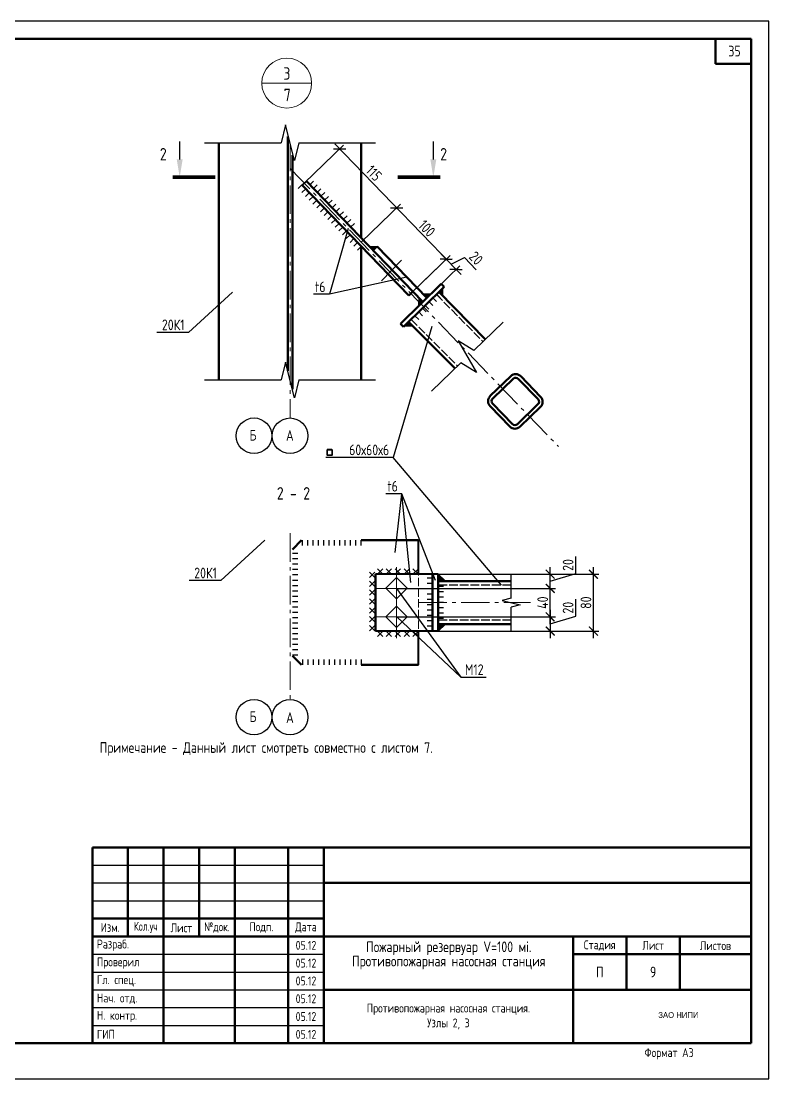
# Model space of a CAD drawing. Header units: millimetres. Extents: x 92132 to 134132, y 28993 to 58693.
# Drawn here: x 113132 to 134132, y 28993 to 58693 of the extents above; entities that cross this region are included whole.
import ezdxf

# ---------------------------------------------------------------- set-up
doc = ezdxf.new("R2010")
doc.units = ezdxf.units.MM
doc.linetypes.add('ACAD_ISO02W100', pattern=[15, 12, -3])
doc.linetypes.add('GOST2.303 6', pattern=[12, 8, -1.5, 1, -1.5])
doc.layers.add('STAMP', color=7, linetype='Continuous')
for name, color, linetype, lineweight in [('Оси', 1, 'Continuous', 13), ('Основная', 7, 'Continuous', 40), ('Размер осевой-АР-ОмЗМ-', 7, 'Continuous', 20), ('СО_Выноски', 32, 'Continuous', 25), ('СО_Надписи', 230, 'Continuous', 25), ('СО_Оси', 1, 'GOST2.303 6', 15), ('СО_Основной', 7, 'Continuous', 50), ('СО_Размеры', 143, 'Continuous', 25), ('СО_Текст', 7, 'Continuous', 25), ('СО_Тонкий', 7, 'Continuous', 25), ('Тонкая', 7, 'Continuous', 20)]:
    doc.layers.add(name, color=color, linetype=linetype, lineweight=lineweight)
doc.styles.add('SPDS', font='spds.shx', dxfattribs={"height": 300})
doc.styles.add('заголовок_Ванкор', font='spds.shx', dxfattribs={"oblique": 15, "height": 5})
doc.styles.add('НИПИ', font='')
doc.styles.get('НИПИ').set_extended_font_data('Europe')
doc.dimstyles.new('SPDS_5', dxfattribs={"dimtxt": 300, "dimasz": 250, "dimexe": 150, "dimexo": 0.63, "dimgap": 60, "dimtad": 1, "dimdec": 0, "dimlfac": 0.05, "dimrnd": 0.01, "dimtxsty": 'SPDS', "dimblk": 'ARCHTICK', "dimcen": 2.5, "dimdle": 200, "dimclrd": 256, "dimclre": 256, "dimclrt": 256, "dimadec": 0, "dimazin": 2, "dimtfac": 0.75, "dimtdec": 0, "dimtmove": 1, "dimatfit": 3, "dimfxl": 1, "dimtfill": 1, "dimtolj": 1, "dimlwd": -1, "dimlwe": -1, "dimarcsym": 1})

# ---------------------------------------------------------------- blocks, each defined once
blk = doc.blocks.new('*U28')
at = {"color": 0, "linetype": 'ByBlock', "lineweight": -2}
for p, q in [((-10.625, 2.5), (-11.25, 0)), ((-9.375, -2.5), (-10.625, 2.5)), ((-8.75, 0), (2, 0)), ((-22, 0), (-11.25, 0)), ((-8.75, 0), (-9.375, -2.5))]:
    blk.add_line(p, q, dxfattribs=at)
blk = doc.blocks.new('_ArchTick')
at = {"color": 0, "linetype": 'ByBlock', "lineweight": 20, "const_width": 0.15}
blk.add_lwpolyline([(-0.5, -0.5), (0.5, 0.5)], dxfattribs=at)
blk = doc.blocks.new('*D48')
at = {"layer": 'Defpoints', "color": 0, "ltscale": 10}
for p in [(122684, 52485), (125070, 52009), (124074, 51046)]:
    blk.add_point(p, dxfattribs=at)
at = {"layer": 'СО_Размеры', "ltscale": 10}
for p, q in [((122685, 52485), (123789, 53551)), ((123542, 53591), (125209, 51865)), ((124074, 51047), (125178, 52113))]:
    blk.add_line(p, q, dxfattribs=at)
at = {"layer": 'СО_Размеры', "ltscale": 10, "xscale": 250, "yscale": 250, "zscale": 250}
for p, rotation in [((123681, 53447), 133.9999999999588), ((125070, 52009), 313.9999999999588)]:
    blk.add_blockref('_ArchTick', p, dxfattribs=dict(at, rotation=rotation))
at = {"layer": 'СО_Размеры', "ltscale": 10, "insert": (124527, 52874), "char_height": 300, "attachment_point": 5, "rotation": 314, "style": 'SPDS', "bg_fill": 3, "box_fill_scale": 1.1, "bg_fill_color": 256, "bg_fill_true_color": 13158600, "bg_fill_transparency": 52}
blk.add_mtext('\\A1;100', dxfattribs=at)
blk = doc.blocks.new('*U11')
for points in [[(-20, 0), (20, 0, 0.414214), (30, 10), (30, 50, 0.414214), (20, 60), (-20, 60, 0.414214), (-30, 50), (-30, 10, 0.414214)], [(-20, 5), (20, 5, 0.414214), (25, 10), (25, 50, 0.414214), (20, 55), (-20, 55, 0.414214), (-25, 50), (-25, 10, 0.414214)]]:
    blk.add_lwpolyline(points, format="xyb", close=True)
blk = doc.blocks.new('*U47')
at = {"color": 0, "linetype": 'ByBlock', "lineweight": -2}
for p, q in [((-6.65, 2.5), (-7.27, 0)), ((-5.4, -2.5), (-6.65, 2.5)), ((-4.77, 0), (2, 0)), ((-14.05, 0), (-7.27, 0)), ((-4.77, 0), (-5.4, -2.5))]:
    blk.add_line(p, q, dxfattribs=at)
blk = doc.blocks.new('*U63')
for p, q in [((0, 15), (0, 0)), ((15, 15), (15, 0)), ((30, 15), (30, 0)), ((45, 15), (45, 0)), ((60, 15), (60, 0)), ((75, 15), (75, 0)), ((90, 15), (90, 0)), ((105, 15), (105, 0)), ((120, 15), (120, 0))]:
    blk.add_line(p, q)
blk = doc.blocks.new('*U58')
for p, q in [((0, 15), (0, 0)), ((15, 15), (15, 0)), ((30, 15), (30, 0)), ((45, 15), (45, 0)), ((60, 15), (60, 0)), ((75, 15), (75, 0)), ((90, 15), (90, 0)), ((105, 15), (105, 0)), ((120, 15), (120, 0)), ((135, 15), (135, 0)), ((150, 15), (150, 0)), ((165, 15), (165, 0))]:
    blk.add_line(p, q)
blk = doc.blocks.new('*U57')
for p, q in [((0, -15), (0, 0)), ((15, -15), (15, 0)), ((30, -15), (30, 0)), ((45, -15), (45, 0)), ((60, -15), (60, 0)), ((75, -15), (75, 0)), ((90, -15), (90, 0)), ((105, -15), (105, 0)), ((120, -15), (120, 0)), ((135, -15), (135, 0)), ((150, -15), (150, 0)), ((165, -15), (165, 0))]:
    blk.add_line(p, q)
blk = doc.blocks.new('*U56')
for p, q in [((0, -15), (0, 0)), ((15, -15), (15, 0)), ((30, -15), (30, 0)), ((45, -15), (45, 0)), ((60, -15), (60, 0)), ((75, -15), (75, 0)), ((90, -15), (90, 0)), ((105, -15), (105, 0)), ((120, -15), (120, 0)), ((135, -15), (135, 0)), ((150, -15), (150, 0)), ((165, -15), (165, 0)), ((180, -15), (180, 0)), ((195, -15), (195, 0)), ((210, -15), (210, 0)), ((225, -15), (225, 0)), ((240, -15), (240, 0)), ((255, -15), (255, 0)), ((270, -15), (270, 0)), ((285, -15), (285, 0))]:
    blk.add_line(p, q)
blk = doc.blocks.new('*U62')
for p, q in [((0, -15), (0, 0)), ((15, -15), (15, 0)), ((30, -15), (30, 0)), ((45, -15), (45, 0)), ((60, -15), (60, 0)), ((75, -15), (75, 0)), ((90, -15), (90, 0)), ((105, -15), (105, 0)), ((120, -15), (120, 0)), ((135, -15), (135, 0)), ((150, -15), (150, 0))]:
    blk.add_line(p, q)
blk = doc.blocks.new('*U60')
for p, q in [((15, 15), (0, 0)), ((15, 0), (0, 15)), ((40, 15), (25, 0)), ((40, 0), (25, 15)), ((65, 15), (50, 0)), ((65, 0), (50, 15)), ((90, 15), (75, 0)), ((90, 0), (75, 15)), ((115, 15), (100, 0)), ((115, 0), (100, 15))]:
    blk.add_line(p, q)
blk = doc.blocks.new('*U59')
for p, q in [((15, 15), (0, 0)), ((15, 0), (0, 15)), ((40, 15), (25, 0)), ((40, 0), (25, 15)), ((65, 15), (50, 0)), ((65, 0), (50, 15)), ((90, 15), (75, 0)), ((90, 0), (75, 15)), ((115, 15), (100, 0)), ((115, 0), (100, 15)), ((140, 15), (125, 0)), ((140, 0), (125, 15)), ((165, 15), (150, 0)), ((165, 0), (150, 15))]:
    blk.add_line(p, q)
blk = doc.blocks.new('*U61')
for p, q in [((15, 15), (0, 0)), ((15, 0), (0, 15)), ((40, 15), (25, 0)), ((40, 0), (25, 15)), ((65, 15), (50, 0)), ((65, 0), (50, 15)), ((90, 15), (75, 0)), ((90, 0), (75, 15)), ((115, 15), (100, 0)), ((115, 0), (100, 15))]:
    blk.add_line(p, q)
blk = doc.blocks.new('*D49')
at = {"layer": 'Defpoints', "color": 0, "ltscale": 10}
for p in [(122081, 55104), (121085, 54141), (122684, 52485)]:
    blk.add_point(p, dxfattribs=at)
at = {"layer": 'СО_Размеры', "ltscale": 10}
for p, q in [((123820, 53303), (121942, 55248)), ((121085, 54142), (122189, 55208)), ((122685, 52485), (123789, 53551))]:
    blk.add_line(p, q, dxfattribs=at)
at = {"layer": 'СО_Размеры', "ltscale": 10, "xscale": 250, "yscale": 250, "zscale": 250}
for p, rotation in [((122081, 55104), 134.0000000000732), ((123681, 53447), 314.0000000000732)]:
    blk.add_blockref('_ArchTick', p, dxfattribs=dict(at, rotation=rotation))
at = {"layer": 'СО_Размеры', "ltscale": 10, "insert": (123037, 54426), "char_height": 300, "attachment_point": 5, "rotation": 314, "style": 'SPDS', "bg_fill": 3, "box_fill_scale": 1.1, "bg_fill_color": 256, "bg_fill_true_color": 13158600, "bg_fill_transparency": 387}
blk.add_mtext('\\A1;115', dxfattribs=at)
blk = doc.blocks.new('*D50')
at = {"layer": 'Defpoints', "color": 0, "ltscale": 10}
for p in [(125348, 51721), (124131, 51102), (124409, 50814)]:
    blk.add_point(p, dxfattribs=at)
at = {"layer": 'СО_Размеры', "ltscale": 10}
for p, q in [((124132, 51102), (125178, 52113)), ((124931, 52152), (125487, 51577)), ((125209, 51865), (125582, 52057)), ((125582, 52057), (125915, 51712)), ((124410, 50815), (125456, 51825))]:
    blk.add_line(p, q, dxfattribs=at)
at = {"layer": 'СО_Размеры', "ltscale": 10, "xscale": 250, "yscale": 250, "zscale": 250, "rotation": 134.0000000000853}
blk.add_blockref('_ArchTick', (125070, 52009), dxfattribs=at)
at = {"layer": 'СО_Размеры', "ltscale": 10, "insert": (125908, 52038), "char_height": 300, "attachment_point": 5, "rotation": 314, "style": 'SPDS', "bg_fill": 3, "box_fill_scale": 1.1, "bg_fill_color": 256, "bg_fill_true_color": 13158600, "bg_fill_transparency": 222}
blk.add_mtext('\\A1;20', dxfattribs=at)
at = {"layer": 'СО_Размеры', "ltscale": 10, "xscale": 250, "yscale": 250, "zscale": 250, "rotation": 314.0000000000853}
blk.add_blockref('_ArchTick', (125348, 51721), dxfattribs=at)
blk = doc.blocks.new('*U13')
at = {"color": 0, "linetype": 'ByBlock', "lineweight": -2}
for p, q in [((-5.625, 2.5), (-6.25, 0)), ((-4.375, -2.5), (-5.625, 2.5)), ((-3.75, 0), (2, 0)), ((-12, 0), (-6.25, 0)), ((-3.75, 0), (-4.375, -2.5))]:
    blk.add_line(p, q, dxfattribs=at)
blk = doc.blocks.new('*U15')
for p, q in [((0, 15), (0, 0)), ((15, 15), (15, 0)), ((30, 15), (30, 0)), ((45, 15), (45, 0)), ((60, 15), (60, 0)), ((75, 15), (75, 0))]:
    blk.add_line(p, q)
blk = doc.blocks.new('*U10')
for points in [[(-28, 0), (28, 0, 0.414214), (40, 12), (40, 68, 0.414214), (28, 80), (-28, 80, 0.414214), (-40, 68), (-40, 12, 0.414214)], [(-28, 6), (28, 6, 0.414214), (34, 12), (34, 68, 0.414214), (28, 74), (-28, 74, 0.414214), (-34, 68), (-34, 12, 0.414214)]]:
    blk.add_lwpolyline(points, format="xyb", close=True)
blk = doc.blocks.new('*U14')
for p, q in [((0, -15), (0, 0)), ((15, -15), (15, 0)), ((30, -15), (30, 0)), ((45, -15), (45, 0))]:
    blk.add_line(p, q)
blk = doc.blocks.new('*D51')
at = {"layer": 'Defpoints', "color": 0, "ltscale": 10}
for p in [(123087, 43165), (129205, 43165), (123087, 41566)]:
    blk.add_point(p, dxfattribs=at)
at = {"layer": 'СО_Размеры', "ltscale": 10}
for p, q in [((129205, 41366), (129205, 43365)), ((123088, 43165), (129355, 43165)), ((123088, 41566), (129355, 41566))]:
    blk.add_line(p, q, dxfattribs=at)
at = {"layer": 'СО_Размеры', "ltscale": 10, "xscale": 250, "yscale": 250, "zscale": 250}
for p, rotation in [((129205, 43165), 90), ((129205, 41566), 270)]:
    blk.add_blockref('_ArchTick', p, dxfattribs=dict(at, rotation=rotation))
at = {"layer": 'СО_Размеры', "ltscale": 10, "insert": (128995, 42365), "char_height": 300, "attachment_point": 5, "rotation": 90, "style": 'SPDS', "bg_fill": 3, "box_fill_scale": 1.1, "bg_fill_color": 256, "bg_fill_true_color": 13158600, "bg_fill_transparency": 892}
blk.add_mtext('\\A1;80', dxfattribs=at)
blk = doc.blocks.new('*D52')
at = {"layer": 'Defpoints', "color": 0, "ltscale": 10}
for p in [(123673, 43165), (127990, 43165), (123673, 42765)]:
    blk.add_point(p, dxfattribs=at)
at = {"layer": 'СО_Размеры', "ltscale": 10}
for p, q in [((128715, 43183), (128715, 43663)), ((127990, 42565), (127990, 43365)), ((123674, 43165), (128140, 43165)), ((127990, 42965), (128715, 43183)), ((123674, 42765), (128140, 42765))]:
    blk.add_line(p, q, dxfattribs=at)
at = {"layer": 'СО_Размеры', "ltscale": 10, "xscale": 250, "yscale": 250, "zscale": 250}
for p, rotation in [((127990, 43165), 90), ((127990, 42765), 270)]:
    blk.add_blockref('_ArchTick', p, dxfattribs=dict(at, rotation=rotation))
at = {"layer": 'СО_Размеры', "ltscale": 10, "insert": (128493, 43423), "char_height": 300, "attachment_point": 5, "rotation": 90, "style": 'SPDS', "bg_fill": 3, "box_fill_scale": 1.1, "bg_fill_color": 256, "bg_fill_true_color": 13158600, "bg_fill_transparency": 122}
blk.add_mtext('\\A1;20', dxfattribs=at)
blk = doc.blocks.new('*D53')
at = {"layer": 'Defpoints', "color": 0, "ltscale": 10}
for p in [(123687, 41965), (123687, 41566), (127990, 41566)]:
    blk.add_point(p, dxfattribs=at)
at = {"layer": 'СО_Размеры', "ltscale": 10}
for p, q in [((128715, 41983), (128715, 42463)), ((123688, 41965), (128140, 41965)), ((127990, 42165), (127990, 41366)), ((127990, 41766), (128715, 41983)), ((123688, 41566), (128140, 41566))]:
    blk.add_line(p, q, dxfattribs=at)
at = {"layer": 'СО_Размеры', "ltscale": 10, "xscale": 250, "yscale": 250, "zscale": 250}
for p, rotation in [((127990, 41965), 90), ((127990, 41566), 270)]:
    blk.add_blockref('_ArchTick', p, dxfattribs=dict(at, rotation=rotation))
at = {"layer": 'СО_Размеры', "ltscale": 10, "insert": (128493, 42223), "char_height": 300, "attachment_point": 5, "rotation": 90, "style": 'SPDS', "bg_fill": 3, "box_fill_scale": 1.1, "bg_fill_color": 256, "bg_fill_true_color": 13158600, "bg_fill_transparency": 722}
blk.add_mtext('\\A1;20', dxfattribs=at)
blk = doc.blocks.new('*D54')
at = {"layer": 'Defpoints', "color": 0, "ltscale": 10}
for p in [(127449, 42765), (127990, 42765), (127449, 41965)]:
    blk.add_point(p, dxfattribs=at)
at = {"layer": 'СО_Размеры', "ltscale": 10}
for p, q in [((127990, 41765), (127990, 42965)), ((127450, 42765), (128140, 42765)), ((127450, 41965), (128140, 41965))]:
    blk.add_line(p, q, dxfattribs=at)
at = {"layer": 'СО_Размеры', "ltscale": 10, "xscale": 250, "yscale": 250, "zscale": 250}
for p, rotation in [((127990, 42765), 90), ((127990, 41965), 270)]:
    blk.add_blockref('_ArchTick', p, dxfattribs=dict(at, rotation=rotation))
at = {"layer": 'СО_Размеры', "ltscale": 10, "insert": (127780, 42365), "char_height": 300, "attachment_point": 5, "rotation": 90, "style": 'SPDS', "bg_fill": 3, "box_fill_scale": 1.1, "bg_fill_color": 256, "bg_fill_true_color": 13158600, "bg_fill_transparency": 132}
blk.add_mtext('\\A1;40', dxfattribs=at)

msp = doc.modelspace()

# ---------------------------------------------------------------- hatches: boundary and pattern name
at = {"layer": 'Размер осевой-АР-ОмЗМ-', "ltscale": 10}
for points in [[(123895, 50129.1), (124118.8, 50131.6), (124008.2, 50242.3)], [(124846.5, 43165.3), (124847.1, 42965.3), (125048.5, 42966.5)], [(124846.5, 41565.3), (124847.1, 41765.3), (125048.5, 41764.2)]]:
    msp.add_hatch(color=256, dxfattribs=at).paths.add_polyline_path(points)

# ---------------------------------------------------------------- linework, layer by layer
at = {"lineweight": 50}
for p, q in [((133631.9, 58193.3), (94131.9, 58193.3)), ((133631.9, 29993.3), (133631.9, 58193.3)), ((94131.9, 29993.3), (133631.9, 29993.3))]:
    msp.add_line(p, q, dxfattribs=at)
msp.add_lwpolyline([(92131.9, 58693.3), (92131.9, 28993.3), (134131.9, 28993.3), (134131.9, 58693.3)], close=True)
for centre in [(119672.6, 47050.7), (120684.4, 47050.5), (119672.6, 39149.1), (120684.4, 39148.9)]:
    msp.add_circle(centre, 500)
at = {"layer": 'STAMP', "lineweight": 50}
for p, q in [((115131.9, 35493.3), (133631.9, 35493.3)), ((115131.9, 29993.3), (115131.9, 35493.3)), ((116131.9, 32993.3), (116131.9, 35493.3)), ((117131.9, 29993.3), (117131.9, 35493.3)), ((118131.9, 32993.3), (118131.9, 35493.3)), ((119131.9, 29993.3), (119131.9, 35493.3)), ((120631.9, 29993.3), (120631.9, 35493.3)), ((121631.9, 29993.3), (121631.9, 35493.3)), ((121631.9, 34493.3), (133631.9, 34493.3)), ((115131.9, 33493.3), (121631.9, 33493.3)), ((115131.9, 32993.3), (121631.9, 32993.3)), ((121631.9, 32993.3), (133631.9, 32993.3)), ((128631.9, 29993.3), (128631.9, 32993.3)), ((130131.9, 31493.3), (130131.9, 32993.3)), ((131631.9, 31493.3), (131631.9, 32993.3)), ((128631.9, 32493.3), (133631.9, 32493.3)), ((121631.9, 31493.3), (133631.9, 31493.3))]:
    msp.add_line(p, q, dxfattribs=at)
at = {"layer": 'STAMP'}
for p, q in [((115131.9, 34993.3), (121631.9, 34993.3)), ((115131.9, 34493.3), (121631.9, 34493.3)), ((115131.9, 33993.3), (121631.9, 33993.3)), ((115131.9, 32493.3), (121631.9, 32493.3)), ((115131.9, 31993.3), (121631.9, 31993.3)), ((115131.9, 31493.3), (121631.9, 31493.3)), ((115131.9, 30993.3), (121631.9, 30993.3)), ((115131.9, 30493.3), (121631.9, 30493.3))]:
    msp.add_line(p, q, dxfattribs=at)
at = {"layer": 'Основная'}
for p, q in [((121027.3, 54085.8), (121142.4, 54197)), ((124121.8, 50358.7), (123979.1, 50218.6)), ((124287.4, 43164.8), (124287.4, 44115.3)), ((124687.1, 43164.8), (123087.4, 43164.8)), ((124847.1, 43164.8), (124687.1, 43164.8)), ((124847.1, 41565.3), (123087.4, 41565.9)), ((124287.4, 40615.3), (124287.4, 41565.5))]:
    msp.add_line(p, q, dxfattribs=at)
at = {"layer": 'Размер осевой-АР-ОмЗМ-', "ltscale": 10}
for p, q in [((119891.3, 56954.6), (121291.3, 56954.6)), ((123895, 50129.1), (124118.8, 50131.6)), ((123672.9, 41365.3), (123672.9, 43365.3)), ((124846.5, 43165.3), (125048.5, 42966.5)), ((123087.4, 42765.3), (124287.4, 42765.3)), ((124687.1, 42445.3), (124686.5, 42645.3)), ((124687.1, 42285.3), (124686.5, 42085.3)), ((123087.4, 41965.3), (124287.4, 41965.3)), ((124846.5, 41565.3), (125048.5, 41764.2))]:
    msp.add_line(p, q, dxfattribs=at)
at = {"layer": 'Размер осевой-АР-ОмЗМ-', "linetype": 'ACAD_ISO02W100', "ltscale": 20}
msp.add_line((124287.4, 43365.3), (124287.4, 41365.3), dxfattribs=at)
at = {"layer": 'Размер осевой-АР-ОмЗМ-', "ltscale": 10}
msp.add_circle((120591.3, 56954.6), 700, dxfattribs=at)
at = {"layer": 'СО_Выноски', "ltscale": 100}
for p, q in [((119066.9, 51082.9), (117832.3, 49955.1)), ((121780.3, 51023.2), (121339.4, 51023.2)), ((121790.3, 51023.2), (121780.3, 51023.2)), ((117822.3, 49955.1), (116942.3, 49955.1)), ((117832.3, 49955.1), (117822.3, 49955.1)), ((124666.4, 50122.3), (123579.1, 46444.8)), ((123569.1, 46444.8), (121688.2, 46444.8)), ((123579.1, 46444.8), (123569.1, 46444.8)), ((123813.7, 45424), (123372.8, 45424)), ((123823.7, 45424), (123813.7, 45424)), ((119974.3, 44115.3), (118739.7, 42987.6)), ((118729.7, 42987.6), (117849.7, 42987.6)), ((118739.7, 42987.6), (118729.7, 42987.6)), ((125485.5, 40273.2), (125495.5, 40273.2)), ((125495.5, 40273.2), (126194, 40273.2))]:
    msp.add_line(p, q, dxfattribs=at)
at = {"layer": 'СО_Надписи'}
for p, q in [((117584.4, 54810.8), (117584.4, 55310.8)), ((124708.7, 54810.8), (124708.7, 55310.8))]:
    msp.add_line(p, q, dxfattribs=at)
at = {"layer": 'СО_Надписи', "const_width": 100}
msp.add_lwpolyline([(118584.4, 54310.8), (117384.4, 54310.8)], dxfattribs=at)
at = {"layer": 'СО_Надписи'}
for points in [[(117667.8, 54810.8), (117584.4, 54310.8), (117501.1, 54810.8)], [(124792, 54810.8), (124708.7, 54310.8), (124625.4, 54810.8)]]:
    msp.add_solid(points, dxfattribs=at)
at = {"layer": 'СО_Оси', "ltscale": 100}
for p, q in [((120684.4, 55280.4), (120684.4, 47550.5)), ((120684.4, 54556.1), (128220, 46752.7)), ((120684.4, 44315.3), (120684.4, 39648.9)), ((124287.4, 42365.3), (127439.4, 42365.3))]:
    msp.add_line(p, q, dxfattribs=at)
at = {"layer": 'СО_Основной', "ltscale": 100}
for p, q in [((132631.9, 58193.3), (132631.9, 57493.3)), ((132631.9, 57493.3), (133631.9, 57493.3))]:
    msp.add_line(p, q, dxfattribs=at)
at = {"layer": 'СО_Основной'}
for p, q in [((118684.4, 55280.4), (118684.4, 48617.7)), ((120619.4, 48877.7), (120619.4, 55450.9)), ((122684.4, 55280.4), (122684.4, 52600.2)), ((120749.4, 48357.7), (120749.4, 54930.9)), ((122684.4, 52369.8), (122684.4, 48617.7)), ((123868, 50109.3), (123783.9, 50194.9)), ((125320.8, 48940.8), (124015.1, 50246.5)), ((121009.4, 44115.3), (120749.4, 43855.3)), ((122684.4, 44115.3), (124287.4, 44115.3)), ((123087.4, 43164.8), (123087.4, 41565.9)), ((124687.1, 43164.8), (124687.1, 41565.4)), ((124847.1, 43165.3), (124847.1, 41565.3)), ((126893.1, 42965.3), (124847.1, 42965.3)), ((126893.1, 41765.3), (124847.1, 41765.3)), ((121009.4, 40615.3), (120749.4, 40875.3)), ((122684.4, 40615.3), (124287.4, 40615.3))]:
    msp.add_line(p, q, dxfattribs=at)
at = {"layer": 'СО_Тонкий', "linetype": 'ACAD_ISO02W100', "ltscale": 20}
for p, q in [((124085.8, 50317.2), (125392.9, 49010.1)), ((126893.1, 42855.3), (124847.1, 42855.3)), ((126893.1, 41875.3), (124847.1, 41875.3))]:
    msp.add_line(p, q, dxfattribs=at)
at = {"layer": 'Тонкая'}
for p, q in [((123372.9, 42770.1), (123672.9, 43070.1)), ((123672.9, 43070.1), (123972.9, 42770.1)), ((123672.9, 42470.1), (123372.9, 42770.1)), ((123972.9, 42770.1), (123672.9, 42470.1)), ((123372.9, 41970.1), (123672.9, 42270.1)), ((123672.9, 42270.1), (123972.9, 41970.1)), ((123672.9, 41670.1), (123372.9, 41970.1)), ((123972.9, 41970.1), (123672.9, 41670.1))]:
    msp.add_line(p, q, dxfattribs=at)

# ---------------------------------------------------------------- block references
for name, p, xscale, yscale, zscale in [('*U28', (122684.4, 55280.4), 200, 200, 200), ('*U28', (122684.4, 48617.7), 200, 200, 200), ('*U57', (122684.4, 44115.3), -10, 10, 10), ('*U60', (124287.4, 43164.8), -10, 10, 10), ('*U58', (122684.4, 40615.3), -10, 10, 10)]:
    msp.add_blockref(name, p, dxfattribs=dict(xscale=xscale, yscale=yscale, zscale=zscale))
for name, p, xscale, yscale, zscale, rotation in [('*U14', (124085.8, 50317.2), 10.00000000007886, 10, 10, 45), ('*U13', (126383.1, 49966.7), -200.000000000014, 200, 200, 223.9999999999211), ('*U56', (120749.4, 43741.5), -10, 10, 10, 90), ('*U59', (122913.7, 41571.9), -10, 10, 10, 270), ('*U62', (124687.1, 41565.4), -10, 10, 10, 270), ('*U47', (126893.1, 42965.3), -100, 100, 100, 270), ('*U63', (124847.1, 41765.3), -10, 10, 10, 270), ('*U61', (124287.4, 41565.7), 10, 10, 10, 180)]:
    msp.add_blockref(name, p, dxfattribs=dict(xscale=xscale, yscale=yscale, zscale=zscale, rotation=rotation))
at = {"layer": 'СО_Выноски', "ltscale": 100, "xscale": 2, "yscale": 2, "zscale": 2}
msp.add_blockref('*U10', (121795.4, 46502.7), dxfattribs=at)
at = {"layer": 'СО_Основной', "xscale": 19.99999999990205, "yscale": 20, "zscale": 20, "rotation": 44.00000000001049}
msp.add_blockref('*U11', (127428.6, 47584), dxfattribs=at)

# ---------------------------------------------------------------- texts
at = {"insert": (130640.4, 29855.3), "char_height": 250, "width": 2354.774, "attachment_point": 1, "style": 'SPDS'}
msp.add_mtext('Формат А3', dxfattribs=at)
at = {"layer": 'STAMP', "color": 0, "char_height": 300, "width": 1500, "attachment_point": 5, "style": 'SPDS'}
for s, insert in [('35', (133167.8, 57853.2)), ('П', (129381.9, 31993.3)), ('9', (130881.9, 31993.3))]:
    msp.add_mtext(s, dxfattribs=dict(at, insert=insert))
at = {"layer": 'STAMP', "char_height": 250, "style": 'SPDS'}
for s, insert, width, attachment_point in [('Изм.', (115631.9, 33243.3), 1000, 5), ('{\\W0.9;Кол.уч}', (116631.9, 33243.3), 1000, 5), ('Лист', (117631.9, 33234.5), 1000, 5), ('{\\W0.95;№док.}', (118631.9, 33243.3), 1000, 5), ('Подп.', (119881.9, 33243.3), 1500, 5), ('Дата', (121131.9, 33236.3), 1000, 5), (' Разраб.', (115131.9, 32743.3), 2000, 4), ('05.12', (121131.9, 32743.3), 1000, 5), ('Стадия', (129381.9, 32736.4), 1500, 5), ('Лист', (130881.9, 32743.3), 1500, 5), ('Листов', (132631.9, 32734), 2000, 5), (' Проверил', (115131.9, 32243.3), 2000, 4), ('05.12', (121131.9, 32243.3), 1000, 5), (' Гл. спец.', (115131.9, 31743.3), 2000, 4), ('05.12', (121131.9, 31743.3), 1000, 5), (' Нач. отд.', (115131.9, 31243.3), 2000, 4), ('05.12', (121131.9, 31243.3), 1000, 5), (' Н. контр.', (115131.9, 30743.3), 2000, 4), ('05.12', (121131.9, 30743.3), 1000, 5), (' ГИП', (115131.9, 30243.3), 2000, 4), ('05.12', (121131.9, 30243.3), 1000, 5)]:
    msp.add_mtext(s, dxfattribs=dict(at, insert=insert, width=width, attachment_point=attachment_point))
at = {"layer": 'STAMP', "ltscale": 100, "insert": (131027.3, 30865.9), "char_height": 162, "width": 1437.922, "attachment_point": 1, "style": 'НИПИ'}
msp.add_mtext('ЗАО НИПИ ', dxfattribs=at)
at = {"layer": 'Оси', "linetype": 'Continuous', "char_height": 300, "width": 783.969, "attachment_point": 5, "style": 'SPDS'}
for s, insert in [('Б', (119645, 47066.1)), ('А', (120678.5, 47057.7)), ('Б', (119645, 39164.4)), ('А', (120681.3, 39136.4))]:
    msp.add_mtext(s, dxfattribs=dict(at, insert=insert))
at = {"layer": 'СО_Выноски', "ltscale": 100, "char_height": 300, "style": 'SPDS'}
for s, insert, attachment_point in [('t6', (121680.3, 51383.2), 3), ('20К1', (117722.3, 50315.1), 3), ('  60х60х6', (123469.1, 46804.8), 3), ('t6', (123713.7, 45784), 3), ('20К1', (118629.7, 43347.6), 3), ('М12', (125595.5, 40633.2), 1)]:
    msp.add_mtext(s, dxfattribs=dict(at, insert=insert, attachment_point=attachment_point))
at = {"layer": 'СО_Надписи', "style": 'SPDS'}
for p in [(117027.4, 54782), (124901, 54782)]:
    msp.add_text('2', height=350, dxfattribs=at).set_placement(p)
at = {"layer": 'СО_Надписи', "ltscale": 100, "style": 'SPDS'}
for s, insert, char_height, width, attachment_point in [('2 - 2', (121248.2, 45608.8), 350, 2331.832, 3), ('Примечание - Данный лист смотреть совместно с листом 7.', (115338.3, 38446.7), 300, 17661.382, 1)]:
    msp.add_mtext(s, dxfattribs=dict(at, insert=insert, char_height=char_height, width=width, attachment_point=attachment_point))
at = {"layer": 'СО_Текст', "insert": (121642.6, 32851.1), "char_height": 300, "width": 7000, "attachment_point": 1, "style": 'заголовок_Ванкор'}
msp.add_mtext('\\pxsm0.8,qc;{\\Q0;Пожарный резервуар V=100 мі. Противопожарная насосная станция}', dxfattribs=at)
at = {"layer": 'СО_Тонкий', "ltscale": 10, "char_height": 350, "width": 906.007, "attachment_point": 5, "style": 'SPDS'}
for s, insert in [('3', (120596.4, 57223.5)), ('7', (120606.4, 56620.8))]:
    msp.add_mtext(s, dxfattribs=dict(at, insert=insert))
at = {"layer": 'СО_Тонкий', "ltscale": 100, "insert": (125131.9, 30743.3), "char_height": 250, "width": 7000, "attachment_point": 5, "style": 'SPDS'}
msp.add_mtext('Противопожарная насосная станция. \\PУзлы 2, 3', dxfattribs=at)

# ---------------------------------------------------------------- next in the draw order: dimensions: what is measured, and where the dimension line sits
at = {"layer": 'СО_Размеры', "ltscale": 10}
dim = msp.add_aligned_dim(p1=(122684.4, 52485), p2=(124073.8, 51046.3), distance=1385.2, dimstyle='SPDS_5', dxfattribs=at)
dim.commit()
dim.dimension.update_dxf_attribs({"geometry": '*D48', "text_midpoint": (124526.6, 52873.8)})
dim = msp.add_linear_dim(base=(129205, 43164.8), p1=(123087.4, 41565.9), p2=(123087.4, 43164.8), angle=90, dimstyle='SPDS_5', dxfattribs=at)
dim.commit()
dim.dimension.update_dxf_attribs({"geometry": '*D51', "text_midpoint": (128995, 42365.3)})

# ---------------------------------------------------------------- next in the draw order: hatches: boundary and pattern name
at = {"layer": 'Размер осевой-АР-ОмЗМ-', "ltscale": 10}
msp.add_hatch(color=256, dxfattribs=at).paths.add_polyline_path([(122911.1, 52365.4), (123019.8, 52252.8), (123134.9, 52364)])

# ---------------------------------------------------------------- next in the draw order: linework, layer by layer
at = {"layer": 'Основная'}
msp.add_line((123019.8, 52252.8), (123134.9, 52364), dxfattribs=at)
at = {"layer": 'Размер осевой-АР-ОмЗМ-', "ltscale": 10}
for p, q in [((123248.1, 51404.7), (123812.1, 51978.4)), ((124409.1, 50814.2), (124524.2, 50925.3))]:
    msp.add_line(p, q, dxfattribs=at)
at = {"layer": 'СО_Выноски', "ltscale": 100}
msp.add_line((123967, 51502.4), (121790.3, 51023.2), dxfattribs=at)
at = {"layer": 'СО_Основной'}
for p, q in [((121027.3, 54085.8), (124016.2, 50990.8)), ((121142.4, 54197), (124131.3, 51101.9)), ((123134.9, 52364), (124524.2, 50925.3)), ((123783.9, 50194.9), (124925.1, 51316.4)), ((123868, 50109.3), (125009.2, 51230.8)), ((124016.2, 50990.8), (124131.3, 51101.9)), ((124131.3, 51101.9), (124409.1, 50814.2)), ((126177.2, 49756.8), (124866.5, 51090.6)), ((125009.2, 51230.8), (124924.3, 51315.6))]:
    msp.add_line(p, q, dxfattribs=at)
at = {"layer": 'СО_Тонкий', "linetype": 'ACAD_ISO02W100', "ltscale": 20}
msp.add_line((124795.2, 51020.5), (126104.5, 49688.1), dxfattribs=at)

# ---------------------------------------------------------------- next in the draw order: dimensions: what is measured, and where the dimension line sits
at = {"layer": 'СО_Размеры', "ltscale": 10}
dim = msp.add_linear_dim(base=(127990, 43164.8), p1=(123672.9, 42765.3), p2=(123672.9, 43164.8), angle=90, dimstyle='SPDS_5', dxfattribs=at)
dim.commit()
dim.dimension.update_dxf_attribs({"geometry": '*D52', "text_midpoint": (128493.3, 43242.5)})

# ---------------------------------------------------------------- next in the draw order: linework, layer by layer
at = {"layer": 'СО_Выноски', "ltscale": 100}
for p, q in [((126622.6, 42855.3), (123579.1, 46444.8)), ((123634.2, 43770.8), (123823.7, 45424)), ((124773.2, 42987), (123823.7, 45424)), ((124078, 42928), (123823.7, 45424))]:
    msp.add_line(p, q, dxfattribs=at)

# ---------------------------------------------------------------- next in the draw order: dimensions: what is measured, and where the dimension line sits
at = {"layer": 'СО_Размеры', "ltscale": 10}
for p1, p2, distance, picture, middle in [((122684.4, 52485), (121084.8, 54141.4), -1385.2, '*D49', (123036.6, 54425.7)), ((124131.3, 51101.9), (124409.1, 50814.2), 1305.2, '*D50', (125782.8, 52167.8))]:
    dim = msp.add_aligned_dim(p1=p1, p2=p2, distance=distance, dimstyle='SPDS_5', dxfattribs=at)
    dim.commit()
    dim.dimension.update_dxf_attribs({"geometry": picture, "text_midpoint": middle})
dim = msp.add_linear_dim(base=(127990, 41565.7), p1=(123687.4, 41965.3), p2=(123687.3, 41565.7), angle=90, dimstyle='SPDS_5', dxfattribs=at)
dim.commit()
dim.dimension.update_dxf_attribs({"geometry": '*D53', "text_midpoint": (128493.3, 42043)})

# ---------------------------------------------------------------- next in the draw order: hatches: boundary and pattern name
at = {"layer": 'Размер осевой-АР-ОмЗМ-', "ltscale": 10}
for points in [[(124978.8, 51200), (124976.3, 50976.3), (124865.7, 51086.9)], [(124294.1, 50703), (124300.5, 50926.7), (124409.1, 50814.2)], [(124639.3, 51036.5), (124415.6, 51037.9), (124524.2, 50925.3)]]:
    msp.add_hatch(color=256, dxfattribs=at).paths.add_polyline_path(points)

# ---------------------------------------------------------------- next in the draw order: linework, layer by layer
for p, q in [((123134.9, 52364), (122911.1, 52365.4)), ((124978.8, 51200), (124976.3, 50976.3)), ((124294.1, 50703), (124300.5, 50926.7)), ((124639.3, 51036.5), (124415.6, 51037.9))]:
    msp.add_line(p, q, dxfattribs=at)
at = {"layer": 'СО_Выноски', "ltscale": 100}
for p, q in [((122315.7, 52866.8), (121790.3, 51023.2)), ((123672.3, 42765.3), (125485.5, 40273.2)), ((123687.4, 41965.3), (125485.5, 40273.2))]:
    msp.add_line(p, q, dxfattribs=at)
at = {"layer": 'СО_Надписи', "const_width": 100}
msp.add_lwpolyline([(123708.7, 54310.8), (124908.7, 54310.8)], dxfattribs=at)

# ---------------------------------------------------------------- next in the draw order: block references
at = {"yscale": 10, "zscale": 10}
for name, p, xscale, rotation in [('*U15', (121540.5, 53554.4), 10.00000000003477, 133.9999999995472), ('*U15', (121757.5, 53560.1), -10.00000000011564, 314.0000000000269), ('*U15', (122061.5, 53014.9), 10.00000000003477, 133.9999999995472), ('*U15', (122386, 52909.2), -10.00000000011564, 314.0000000000269), ('*U15', (122684.4, 52369.8), 10.00000000003477, 133.9999999995472), ('*U14', (124480, 50710.7), 10.00000000007886, 45)]:
    msp.add_blockref(name, p, dxfattribs=dict(at, xscale=xscale, rotation=rotation))

# ---------------------------------------------------------------- next in the draw order: dimensions: what is measured, and where the dimension line sits
at = {"layer": 'СО_Размеры', "ltscale": 10}
dim = msp.add_linear_dim(base=(127990, 42765.3), p1=(127449.2, 41965.3), p2=(127449.2, 42765.3), angle=90, dimstyle='SPDS_5', dxfattribs=at)
dim.commit()
dim.dimension.update_dxf_attribs({"geometry": '*D54', "text_midpoint": (127780, 42365.3)})

doc.saveas('drawing.dxf')
